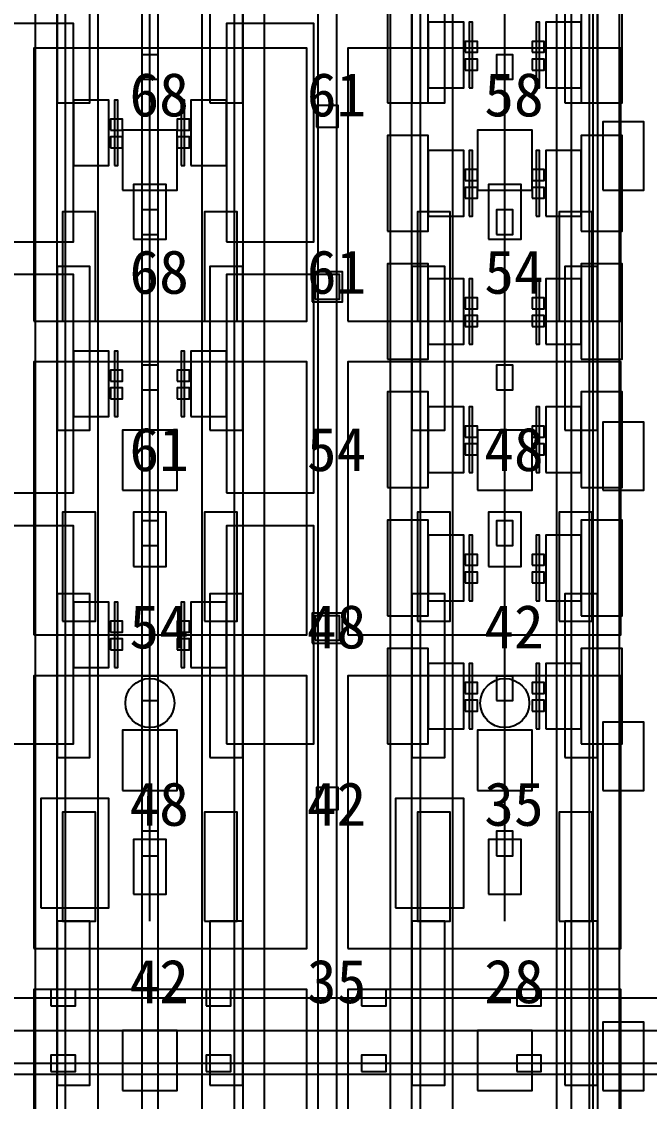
# Model space of a CAD drawing. Header units: metres. Extents: x -1640 to 1560, y -268 to 2338.
# Drawn here: x -48.95 to -25.95, y 1382.4 to 1421.97 of the extents above; entities that cross this region are included whole.
import ezdxf

# ---------------------------------------------------------------- set-up
doc = ezdxf.new("R2010")
doc.units = ezdxf.units.M
for name, color, linetype in [('1F_CHL', 4, 'Continuous'), ('1F_PUMP', 2, 'Continuous'), ('1F_SCR', 3, 'Continuous'), ('1F_STRUCT_COLUMN', 8, 'Continuous'), ('2F_CSF_LATERAL_RACK_CONCEPT', 9, 'Continuous'), ('2F_RFG', 5, 'Continuous'), ('2F_STRUCT_COLUMN', 8, 'Continuous'), ('2F_VMB', 6, 'Continuous'), ('3F_CLEANROOM_OVERHEAD_PIPE_DUCT_CONCEPT', 9, 'Continuous'), ('3F_EHS_EGRESS_DIST_M', 2, 'Continuous'), ('3F_EHS_GAS_DETECTOR', 6, 'Continuous'), ('3F_FOUP', 5, 'Continuous'), ('3F_IMP', 1, 'Continuous'), ('3F_METRO', 2, 'Continuous'), ('3F_OHT', 9, 'Continuous'), ('3F_OHTV', 1, 'Continuous'), ('3F_STK', 3, 'Continuous'), ('3F_STRUCT_COLUMN', 8, 'Continuous'), ('3F_TBAR', 6, 'Continuous'), ('4F_FFU', 1, 'Continuous'), ('4F_STRUCT_PLENUM_TRUSS_CONCEPT', 9, 'Continuous'), ('5F_CHL', 4, 'Continuous'), ('5F_PUMP', 2, 'Continuous'), ('5F_SCR', 3, 'Continuous'), ('5F_STRUCT_COLUMN', 8, 'Continuous'), ('6F_CSF_LATERAL_RACK_CONCEPT', 9, 'Continuous'), ('6F_RFG', 5, 'Continuous'), ('6F_STRUCT_COLUMN', 8, 'Continuous'), ('6F_VMB', 6, 'Continuous'), ('7F_CLEANROOM_OVERHEAD_PIPE_DUCT_CONCEPT', 9, 'Continuous'), ('7F_EHS_EGRESS_DIST_M', 2, 'Continuous'), ('7F_EHS_GAS_DETECTOR', 6, 'Continuous'), ('7F_FOUP', 5, 'Continuous'), ('7F_IMP', 1, 'Continuous'), ('7F_METRO', 2, 'Continuous'), ('7F_OHT', 9, 'Continuous'), ('7F_OHTV', 1, 'Continuous'), ('7F_STK', 3, 'Continuous'), ('7F_STRUCT_COLUMN', 8, 'Continuous'), ('7F_TBAR', 6, 'Continuous'), ('8F_FFU', 1, 'Continuous'), ('8F_STRUCT_PLENUM_TRUSS_CONCEPT', 9, 'Continuous'), ('EHS_TREATED_EXHAUST', 30, 'Continuous'), ('UTIL_GAS.BULK_CONCEPT', 2, 'Continuous'), ('UTIL_PCW.R_CONCEPT', 1, 'Continuous'), ('UTIL_PCW.S_CONCEPT', 6, 'Continuous')]:
    doc.layers.add(name, color=color, linetype=linetype)

msp = doc.modelspace()

# ---------------------------------------------------------------- linework, layer by layer
at = {"layer": '1F_CHL'}
for points in [[(-27.65, 1415.8), (-26.15, 1415.8), (-26.15, 1418.3), (-27.65, 1418.3)], [(-27.65, 1404.8), (-26.15, 1404.8), (-26.15, 1407.3), (-27.65, 1407.3)], [(-27.65, 1393.8), (-26.15, 1393.8), (-26.15, 1396.3), (-27.65, 1396.3)], [(-27.65, 1382.8), (-26.15, 1382.8), (-26.15, 1385.3), (-27.65, 1385.3)]]:
    msp.add_lwpolyline(points, close=True, dxfattribs=at)
at = {"layer": '1F_PUMP'}
for points in [[(-47.45, 1411), (-46.25, 1411), (-46.25, 1415), (-47.45, 1415)], [(-42.25, 1411), (-41.05, 1411), (-41.05, 1415), (-42.25, 1415)], [(-34.45, 1411), (-33.25, 1411), (-33.25, 1415), (-34.45, 1415)], [(-29.25, 1411), (-28.05, 1411), (-28.05, 1415), (-29.25, 1415)], [(-47.45, 1400), (-46.25, 1400), (-46.25, 1404), (-47.45, 1404)], [(-42.25, 1400), (-41.05, 1400), (-41.05, 1404), (-42.25, 1404)], [(-34.45, 1400), (-33.25, 1400), (-33.25, 1404), (-34.45, 1404)], [(-29.25, 1400), (-28.05, 1400), (-28.05, 1404), (-29.25, 1404)], [(-47.45, 1389), (-46.25, 1389), (-46.25, 1393), (-47.45, 1393)], [(-42.25, 1389), (-41.05, 1389), (-41.05, 1393), (-42.25, 1393)], [(-34.45, 1389), (-33.25, 1389), (-33.25, 1393), (-34.45, 1393)], [(-29.25, 1389), (-28.05, 1389), (-28.05, 1393), (-29.25, 1393)]]:
    msp.add_lwpolyline(points, close=True, dxfattribs=at)
at = {"layer": '1F_SCR'}
for points in [[(-45.25, 1415.8), (-43.25, 1415.8), (-43.25, 1418), (-45.25, 1418)], [(-32.25, 1415.8), (-30.25, 1415.8), (-30.25, 1418), (-32.25, 1418)], [(-45.25, 1404.8), (-43.25, 1404.8), (-43.25, 1407), (-45.25, 1407)], [(-32.25, 1404.8), (-30.25, 1404.8), (-30.25, 1407), (-32.25, 1407)], [(-45.25, 1393.8), (-43.25, 1393.8), (-43.25, 1396), (-45.25, 1396)], [(-32.25, 1393.8), (-30.25, 1393.8), (-30.25, 1396), (-32.25, 1396)], [(-45.25, 1382.8), (-43.25, 1382.8), (-43.25, 1385), (-45.25, 1385)], [(-32.25, 1382.8), (-30.25, 1382.8), (-30.25, 1385), (-32.25, 1385)]]:
    msp.add_lwpolyline(points, close=True, dxfattribs=at)
at = {"layer": '1F_STRUCT_COLUMN'}
for points in [[(-38.3, 1411.7), (-37.2, 1411.7), (-37.2, 1412.8), (-38.3, 1412.8)], [(-38.3, 1399.2), (-37.2, 1399.2), (-37.2, 1400.3), (-38.3, 1400.3)]]:
    msp.add_lwpolyline(points, close=True, dxfattribs=at)
at = {"layer": '2F_CSF_LATERAL_RACK_CONCEPT'}
for points in [[(-48.45, 1310), (-47.65, 1310), (-47.65, 1460), (-48.45, 1460)], [(-40.85, 1310), (-40.05, 1310), (-40.05, 1460), (-40.85, 1460)], [(-35.45, 1310), (-34.65, 1310), (-34.65, 1460), (-35.45, 1460)], [(-27.85, 1310), (-27.05, 1310), (-27.05, 1460), (-27.85, 1460)]]:
    msp.add_lwpolyline(points, close=True, dxfattribs=at)
at = {"layer": '2F_RFG'}
for points in [[(-47.65, 1419), (-46.45, 1419), (-46.45, 1425), (-47.65, 1425)], [(-42.05, 1419), (-40.85, 1419), (-40.85, 1425), (-42.05, 1425)], [(-34.65, 1419), (-33.45, 1419), (-33.45, 1425), (-34.65, 1425)], [(-29.05, 1419), (-27.85, 1419), (-27.85, 1425), (-29.05, 1425)], [(-47.65, 1407), (-46.45, 1407), (-46.45, 1413), (-47.65, 1413)], [(-42.05, 1407), (-40.85, 1407), (-40.85, 1413), (-42.05, 1413)], [(-34.65, 1407), (-33.45, 1407), (-33.45, 1413), (-34.65, 1413)], [(-29.05, 1407), (-27.85, 1407), (-27.85, 1413), (-29.05, 1413)], [(-47.65, 1395), (-46.45, 1395), (-46.45, 1401), (-47.65, 1401)], [(-42.05, 1395), (-40.85, 1395), (-40.85, 1401), (-42.05, 1401)], [(-34.65, 1395), (-33.45, 1395), (-33.45, 1401), (-34.65, 1401)], [(-29.05, 1395), (-27.85, 1395), (-27.85, 1401), (-29.05, 1401)], [(-47.65, 1383), (-46.45, 1383), (-46.45, 1389), (-47.65, 1389)], [(-42.05, 1383), (-40.85, 1383), (-40.85, 1389), (-42.05, 1389)], [(-34.65, 1383), (-33.45, 1383), (-33.45, 1389), (-34.65, 1389)], [(-29.05, 1383), (-27.85, 1383), (-27.85, 1389), (-29.05, 1389)]]:
    msp.add_lwpolyline(points, close=True, dxfattribs=at)
at = {"layer": '2F_STRUCT_COLUMN'}
for points in [[(-38.2, 1411.8), (-37.3, 1411.8), (-37.3, 1412.7), (-38.2, 1412.7)], [(-38.2, 1399.3), (-37.3, 1399.3), (-37.3, 1400.2), (-38.2, 1400.2)]]:
    msp.add_lwpolyline(points, close=True, dxfattribs=at)
at = {"layer": '2F_VMB'}
for points in [[(-44.85, 1414), (-43.65, 1414), (-43.65, 1416), (-44.85, 1416)], [(-31.85, 1414), (-30.65, 1414), (-30.65, 1416), (-31.85, 1416)], [(-44.85, 1402), (-43.65, 1402), (-43.65, 1404), (-44.85, 1404)], [(-31.85, 1402), (-30.65, 1402), (-30.65, 1404), (-31.85, 1404)], [(-44.85, 1390), (-43.65, 1390), (-43.65, 1392), (-44.85, 1392)], [(-31.85, 1390), (-30.65, 1390), (-30.65, 1392), (-31.85, 1392)]]:
    msp.add_lwpolyline(points, close=True, dxfattribs=at)
at = {"layer": '3F_CLEANROOM_OVERHEAD_PIPE_DUCT_CONCEPT'}
for points in [[(-47.35, 1309), (-46.15, 1309), (-46.15, 1461), (-47.35, 1461)], [(-42.35, 1309), (-41.15, 1309), (-41.15, 1461), (-42.35, 1461)], [(-34.35, 1309), (-33.15, 1309), (-33.15, 1461), (-34.35, 1461)], [(-29.35, 1309), (-28.15, 1309), (-28.15, 1461), (-29.35, 1461)]]:
    msp.add_lwpolyline(points, close=True, dxfattribs=at)
at = {"layer": '3F_EHS_GAS_DETECTOR'}
for centre in [(-44.25, 1397), (-31.25, 1397)]:
    msp.add_circle(centre, 0.9, dxfattribs=at)
at = {"layer": '3F_FOUP'}
for points in [[(-32.7, 1420.85), (-32.25, 1420.85), (-32.25, 1421.25), (-32.7, 1421.25)], [(-30.25, 1420.85), (-29.8, 1420.85), (-29.8, 1421.25), (-30.25, 1421.25)], [(-32.7, 1420.2), (-32.25, 1420.2), (-32.25, 1420.6), (-32.7, 1420.6)], [(-30.25, 1420.2), (-29.8, 1420.2), (-29.8, 1420.6), (-30.25, 1420.6)], [(-45.7, 1418), (-45.25, 1418), (-45.25, 1418.4), (-45.7, 1418.4)], [(-43.25, 1418), (-42.8, 1418), (-42.8, 1418.4), (-43.25, 1418.4)], [(-45.7, 1417.35), (-45.25, 1417.35), (-45.25, 1417.75), (-45.7, 1417.75)], [(-43.25, 1417.35), (-42.8, 1417.35), (-42.8, 1417.75), (-43.25, 1417.75)], [(-32.7, 1416.15), (-32.25, 1416.15), (-32.25, 1416.55), (-32.7, 1416.55)], [(-30.25, 1416.15), (-29.8, 1416.15), (-29.8, 1416.55), (-30.25, 1416.55)], [(-32.7, 1415.5), (-32.25, 1415.5), (-32.25, 1415.9), (-32.7, 1415.9)], [(-30.25, 1415.5), (-29.8, 1415.5), (-29.8, 1415.9), (-30.25, 1415.9)], [(-32.7, 1411.45), (-32.25, 1411.45), (-32.25, 1411.85), (-32.7, 1411.85)], [(-30.25, 1411.45), (-29.8, 1411.45), (-29.8, 1411.85), (-30.25, 1411.85)], [(-32.7, 1410.8), (-32.25, 1410.8), (-32.25, 1411.2), (-32.7, 1411.2)], [(-30.25, 1410.8), (-29.8, 1410.8), (-29.8, 1411.2), (-30.25, 1411.2)], [(-45.7, 1408.8), (-45.25, 1408.8), (-45.25, 1409.2), (-45.7, 1409.2)], [(-43.25, 1408.8), (-42.8, 1408.8), (-42.8, 1409.2), (-43.25, 1409.2)], [(-45.7, 1408.15), (-45.25, 1408.15), (-45.25, 1408.55), (-45.7, 1408.55)], [(-43.25, 1408.15), (-42.8, 1408.15), (-42.8, 1408.55), (-43.25, 1408.55)], [(-32.7, 1406.75), (-32.25, 1406.75), (-32.25, 1407.15), (-32.7, 1407.15)], [(-30.25, 1406.75), (-29.8, 1406.75), (-29.8, 1407.15), (-30.25, 1407.15)], [(-32.7, 1406.1), (-32.25, 1406.1), (-32.25, 1406.5), (-32.7, 1406.5)], [(-30.25, 1406.1), (-29.8, 1406.1), (-29.8, 1406.5), (-30.25, 1406.5)], [(-32.7, 1402.05), (-32.25, 1402.05), (-32.25, 1402.45), (-32.7, 1402.45)], [(-30.25, 1402.05), (-29.8, 1402.05), (-29.8, 1402.45), (-30.25, 1402.45)], [(-32.7, 1401.4), (-32.25, 1401.4), (-32.25, 1401.8), (-32.7, 1401.8)], [(-30.25, 1401.4), (-29.8, 1401.4), (-29.8, 1401.8), (-30.25, 1401.8)], [(-45.7, 1399.6), (-45.25, 1399.6), (-45.25, 1400), (-45.7, 1400)], [(-43.25, 1399.6), (-42.8, 1399.6), (-42.8, 1400), (-43.25, 1400)], [(-45.7, 1398.95), (-45.25, 1398.95), (-45.25, 1399.35), (-45.7, 1399.35)], [(-43.25, 1398.95), (-42.8, 1398.95), (-42.8, 1399.35), (-43.25, 1399.35)], [(-32.7, 1397.35), (-32.25, 1397.35), (-32.25, 1397.75), (-32.7, 1397.75)], [(-30.25, 1397.35), (-29.8, 1397.35), (-29.8, 1397.75), (-30.25, 1397.75)], [(-32.7, 1396.7), (-32.25, 1396.7), (-32.25, 1397.1), (-32.7, 1397.1)], [(-30.25, 1396.7), (-29.8, 1396.7), (-29.8, 1397.1), (-30.25, 1397.1)]]:
    msp.add_lwpolyline(points, close=True, dxfattribs=at)
at = {"layer": '3F_IMP'}
for points in [[(-50.25, 1413.9), (-47.05, 1413.9), (-47.05, 1421.9), (-50.25, 1421.9)], [(-41.45, 1413.9), (-38.25, 1413.9), (-38.25, 1421.9), (-41.45, 1421.9)], [(-47.05, 1416.7), (-45.75, 1416.7), (-45.75, 1419.1), (-47.05, 1419.1)], [(-42.75, 1416.7), (-41.45, 1416.7), (-41.45, 1419.1), (-42.75, 1419.1)], [(-50.25, 1404.7), (-47.05, 1404.7), (-47.05, 1412.7), (-50.25, 1412.7)], [(-41.45, 1404.7), (-38.25, 1404.7), (-38.25, 1412.7), (-41.45, 1412.7)], [(-47.05, 1407.5), (-45.75, 1407.5), (-45.75, 1409.9), (-47.05, 1409.9)], [(-42.75, 1407.5), (-41.45, 1407.5), (-41.45, 1409.9), (-42.75, 1409.9)], [(-50.25, 1395.5), (-47.05, 1395.5), (-47.05, 1403.5), (-50.25, 1403.5)], [(-41.45, 1395.5), (-38.25, 1395.5), (-38.25, 1403.5), (-41.45, 1403.5)], [(-47.05, 1398.3), (-45.75, 1398.3), (-45.75, 1400.7), (-47.05, 1400.7)], [(-42.75, 1398.3), (-41.45, 1398.3), (-41.45, 1400.7), (-42.75, 1400.7)]]:
    msp.add_lwpolyline(points, close=True, dxfattribs=at)
at = {"layer": '3F_METRO'}
for points in [[(-35.55, 1419), (-34.05, 1419), (-34.05, 1422.5), (-35.55, 1422.5)], [(-28.45, 1419), (-26.95, 1419), (-26.95, 1422.5), (-28.45, 1422.5)], [(-34.05, 1419.55), (-32.75, 1419.55), (-32.75, 1421.95), (-34.05, 1421.95)], [(-29.75, 1419.55), (-28.45, 1419.55), (-28.45, 1421.95), (-29.75, 1421.95)], [(-35.55, 1414.3), (-34.05, 1414.3), (-34.05, 1417.8), (-35.55, 1417.8)], [(-28.45, 1414.3), (-26.95, 1414.3), (-26.95, 1417.8), (-28.45, 1417.8)], [(-34.05, 1414.85), (-32.75, 1414.85), (-32.75, 1417.25), (-34.05, 1417.25)], [(-29.75, 1414.85), (-28.45, 1414.85), (-28.45, 1417.25), (-29.75, 1417.25)], [(-35.55, 1409.6), (-34.05, 1409.6), (-34.05, 1413.1), (-35.55, 1413.1)], [(-28.45, 1409.6), (-26.95, 1409.6), (-26.95, 1413.1), (-28.45, 1413.1)], [(-34.05, 1410.15), (-32.75, 1410.15), (-32.75, 1412.55), (-34.05, 1412.55)], [(-29.75, 1410.15), (-28.45, 1410.15), (-28.45, 1412.55), (-29.75, 1412.55)], [(-35.55, 1404.9), (-34.05, 1404.9), (-34.05, 1408.4), (-35.55, 1408.4)], [(-28.45, 1404.9), (-26.95, 1404.9), (-26.95, 1408.4), (-28.45, 1408.4)], [(-34.05, 1405.45), (-32.75, 1405.45), (-32.75, 1407.85), (-34.05, 1407.85)], [(-29.75, 1405.45), (-28.45, 1405.45), (-28.45, 1407.85), (-29.75, 1407.85)], [(-35.55, 1400.2), (-34.05, 1400.2), (-34.05, 1403.7), (-35.55, 1403.7)], [(-28.45, 1400.2), (-26.95, 1400.2), (-26.95, 1403.7), (-28.45, 1403.7)], [(-34.05, 1400.75), (-32.75, 1400.75), (-32.75, 1403.15), (-34.05, 1403.15)], [(-29.75, 1400.75), (-28.45, 1400.75), (-28.45, 1403.15), (-29.75, 1403.15)], [(-35.55, 1395.5), (-34.05, 1395.5), (-34.05, 1399), (-35.55, 1399)], [(-28.45, 1395.5), (-26.95, 1395.5), (-26.95, 1399), (-28.45, 1399)], [(-34.05, 1396.05), (-32.75, 1396.05), (-32.75, 1398.45), (-34.05, 1398.45)], [(-29.75, 1396.05), (-28.45, 1396.05), (-28.45, 1398.45), (-29.75, 1398.45)]]:
    msp.add_lwpolyline(points, close=True, dxfattribs=at)
at = {"layer": '3F_OHT'}
for p, q in [((-44.25, 1389), (-44.25, 1461)), ((-31.25, 1389), (-31.25, 1461)), ((-278, 1386.2), (-5.5, 1386.2)), ((-278, 1383.8), (-5.5, 1383.8))]:
    msp.add_line(p, q, dxfattribs=at)
at = {"layer": '3F_OHTV'}
for points in [[(-44.55, 1419.86), (-43.95, 1419.86), (-43.95, 1420.76), (-44.55, 1420.76)], [(-31.55, 1419.86), (-30.95, 1419.86), (-30.95, 1420.76), (-31.55, 1420.76)], [(-44.55, 1414.17), (-43.95, 1414.17), (-43.95, 1415.07), (-44.55, 1415.07)], [(-31.55, 1414.17), (-30.95, 1414.17), (-30.95, 1415.07), (-31.55, 1415.07)], [(-44.55, 1408.48), (-43.95, 1408.48), (-43.95, 1409.38), (-44.55, 1409.38)], [(-31.55, 1408.48), (-30.95, 1408.48), (-30.95, 1409.38), (-31.55, 1409.38)], [(-44.55, 1402.78), (-43.95, 1402.78), (-43.95, 1403.68), (-44.55, 1403.68)], [(-31.55, 1402.78), (-30.95, 1402.78), (-30.95, 1403.68), (-31.55, 1403.68)], [(-44.55, 1397.09), (-43.95, 1397.09), (-43.95, 1397.99), (-44.55, 1397.99)], [(-31.55, 1397.09), (-30.95, 1397.09), (-30.95, 1397.99), (-31.55, 1397.99)], [(-44.55, 1391.4), (-43.95, 1391.4), (-43.95, 1392.3), (-44.55, 1392.3)], [(-31.55, 1391.4), (-30.95, 1391.4), (-30.95, 1392.3), (-31.55, 1392.3)], [(-47.88, 1385.9), (-46.98, 1385.9), (-46.98, 1386.5), (-47.88, 1386.5)], [(-42.19, 1385.9), (-41.29, 1385.9), (-41.29, 1386.5), (-42.19, 1386.5)], [(-36.5, 1385.9), (-35.6, 1385.9), (-35.6, 1386.5), (-36.5, 1386.5)], [(-30.81, 1385.9), (-29.91, 1385.9), (-29.91, 1386.5), (-30.81, 1386.5)], [(-47.88, 1383.5), (-46.98, 1383.5), (-46.98, 1384.1), (-47.88, 1384.1)], [(-42.19, 1383.5), (-41.29, 1383.5), (-41.29, 1384.1), (-42.19, 1384.1)], [(-36.5, 1383.5), (-35.6, 1383.5), (-35.6, 1384.1), (-36.5, 1384.1)], [(-30.81, 1383.5), (-29.91, 1383.5), (-29.91, 1384.1), (-30.81, 1384.1)]]:
    msp.add_lwpolyline(points, close=True, dxfattribs=at)
at = {"layer": '3F_STK'}
for points in [[(-48.25, 1389.5), (-45.75, 1389.5), (-45.75, 1393.5), (-48.25, 1393.5)], [(-35.25, 1389.5), (-32.75, 1389.5), (-32.75, 1393.5), (-35.25, 1393.5)]]:
    msp.add_lwpolyline(points, close=True, dxfattribs=at)
at = {"layer": '3F_STRUCT_COLUMN'}
for points in [[(-38.15, 1418.1), (-37.35, 1418.1), (-37.35, 1418.9), (-38.15, 1418.9)], [(-38.15, 1393.1), (-37.35, 1393.1), (-37.35, 1393.9), (-38.15, 1393.9)]]:
    msp.add_lwpolyline(points, close=True, dxfattribs=at)
at = {"layer": '3F_TBAR'}
for points in [[(-32.55, 1419.55), (-32.43, 1419.55), (-32.43, 1421.95), (-32.55, 1421.95)], [(-30.1, 1419.55), (-29.98, 1419.55), (-29.98, 1421.95), (-30.1, 1421.95)], [(-45.55, 1416.7), (-45.43, 1416.7), (-45.43, 1419.1), (-45.55, 1419.1)], [(-43.1, 1416.7), (-42.98, 1416.7), (-42.98, 1419.1), (-43.1, 1419.1)], [(-32.55, 1414.85), (-32.43, 1414.85), (-32.43, 1417.25), (-32.55, 1417.25)], [(-30.1, 1414.85), (-29.98, 1414.85), (-29.98, 1417.25), (-30.1, 1417.25)], [(-32.55, 1410.15), (-32.43, 1410.15), (-32.43, 1412.55), (-32.55, 1412.55)], [(-30.1, 1410.15), (-29.98, 1410.15), (-29.98, 1412.55), (-30.1, 1412.55)], [(-45.55, 1407.5), (-45.43, 1407.5), (-45.43, 1409.9), (-45.55, 1409.9)], [(-43.1, 1407.5), (-42.98, 1407.5), (-42.98, 1409.9), (-43.1, 1409.9)], [(-32.55, 1405.45), (-32.43, 1405.45), (-32.43, 1407.85), (-32.55, 1407.85)], [(-30.1, 1405.45), (-29.98, 1405.45), (-29.98, 1407.85), (-30.1, 1407.85)], [(-32.55, 1400.75), (-32.43, 1400.75), (-32.43, 1403.15), (-32.55, 1403.15)], [(-30.1, 1400.75), (-29.98, 1400.75), (-29.98, 1403.15), (-30.1, 1403.15)], [(-45.55, 1398.3), (-45.43, 1398.3), (-45.43, 1400.7), (-45.55, 1400.7)], [(-43.1, 1398.3), (-42.98, 1398.3), (-42.98, 1400.7), (-43.1, 1400.7)], [(-32.55, 1396.05), (-32.43, 1396.05), (-32.43, 1398.45), (-32.55, 1398.45)], [(-30.1, 1396.05), (-29.98, 1396.05), (-29.98, 1398.45), (-30.1, 1398.45)]]:
    msp.add_lwpolyline(points, close=True, dxfattribs=at)
at = {"layer": '4F_FFU'}
for points in [[(-48.5, 1411), (-38.5, 1411), (-38.5, 1421), (-48.5, 1421)], [(-37, 1411), (-27, 1411), (-27, 1421), (-37, 1421)], [(-48.5, 1399.5), (-38.5, 1399.5), (-38.5, 1409.5), (-48.5, 1409.5)], [(-37, 1399.5), (-27, 1399.5), (-27, 1409.5), (-37, 1409.5)], [(-48.5, 1388), (-38.5, 1388), (-38.5, 1398), (-48.5, 1398)], [(-37, 1388), (-27, 1388), (-27, 1398), (-37, 1398)], [(-48.5, 1376.5), (-38.5, 1376.5), (-38.5, 1386.5), (-48.5, 1386.5)], [(-37, 1376.5), (-27, 1376.5), (-27, 1386.5), (-37, 1386.5)]]:
    msp.add_lwpolyline(points, close=True, dxfattribs=at)
at = {"layer": '4F_STRUCT_PLENUM_TRUSS_CONCEPT'}
msp.add_lwpolyline([(-38.1, 1306), (-37.4, 1306), (-37.4, 1464), (-38.1, 1464)], close=True, dxfattribs=at)
at = {"layer": '5F_CHL'}
for points in [[(-27.65, 1415.8), (-26.15, 1415.8), (-26.15, 1418.3), (-27.65, 1418.3)], [(-27.65, 1404.8), (-26.15, 1404.8), (-26.15, 1407.3), (-27.65, 1407.3)], [(-27.65, 1393.8), (-26.15, 1393.8), (-26.15, 1396.3), (-27.65, 1396.3)], [(-27.65, 1382.8), (-26.15, 1382.8), (-26.15, 1385.3), (-27.65, 1385.3)]]:
    msp.add_lwpolyline(points, close=True, dxfattribs=at)
at = {"layer": '5F_PUMP'}
for points in [[(-47.45, 1411), (-46.25, 1411), (-46.25, 1415), (-47.45, 1415)], [(-42.25, 1411), (-41.05, 1411), (-41.05, 1415), (-42.25, 1415)], [(-34.45, 1411), (-33.25, 1411), (-33.25, 1415), (-34.45, 1415)], [(-29.25, 1411), (-28.05, 1411), (-28.05, 1415), (-29.25, 1415)], [(-47.45, 1400), (-46.25, 1400), (-46.25, 1404), (-47.45, 1404)], [(-42.25, 1400), (-41.05, 1400), (-41.05, 1404), (-42.25, 1404)], [(-34.45, 1400), (-33.25, 1400), (-33.25, 1404), (-34.45, 1404)], [(-29.25, 1400), (-28.05, 1400), (-28.05, 1404), (-29.25, 1404)], [(-47.45, 1389), (-46.25, 1389), (-46.25, 1393), (-47.45, 1393)], [(-42.25, 1389), (-41.05, 1389), (-41.05, 1393), (-42.25, 1393)], [(-34.45, 1389), (-33.25, 1389), (-33.25, 1393), (-34.45, 1393)], [(-29.25, 1389), (-28.05, 1389), (-28.05, 1393), (-29.25, 1393)]]:
    msp.add_lwpolyline(points, close=True, dxfattribs=at)
at = {"layer": '5F_SCR'}
for points in [[(-45.25, 1415.8), (-43.25, 1415.8), (-43.25, 1418), (-45.25, 1418)], [(-32.25, 1415.8), (-30.25, 1415.8), (-30.25, 1418), (-32.25, 1418)], [(-45.25, 1404.8), (-43.25, 1404.8), (-43.25, 1407), (-45.25, 1407)], [(-32.25, 1404.8), (-30.25, 1404.8), (-30.25, 1407), (-32.25, 1407)], [(-45.25, 1393.8), (-43.25, 1393.8), (-43.25, 1396), (-45.25, 1396)], [(-32.25, 1393.8), (-30.25, 1393.8), (-30.25, 1396), (-32.25, 1396)], [(-45.25, 1382.8), (-43.25, 1382.8), (-43.25, 1385), (-45.25, 1385)], [(-32.25, 1382.8), (-30.25, 1382.8), (-30.25, 1385), (-32.25, 1385)]]:
    msp.add_lwpolyline(points, close=True, dxfattribs=at)
at = {"layer": '5F_STRUCT_COLUMN'}
for points in [[(-38.3, 1411.7), (-37.2, 1411.7), (-37.2, 1412.8), (-38.3, 1412.8)], [(-38.3, 1399.2), (-37.2, 1399.2), (-37.2, 1400.3), (-38.3, 1400.3)]]:
    msp.add_lwpolyline(points, close=True, dxfattribs=at)
at = {"layer": '6F_CSF_LATERAL_RACK_CONCEPT'}
for points in [[(-48.45, 1310), (-47.65, 1310), (-47.65, 1460), (-48.45, 1460)], [(-40.85, 1310), (-40.05, 1310), (-40.05, 1460), (-40.85, 1460)], [(-35.45, 1310), (-34.65, 1310), (-34.65, 1460), (-35.45, 1460)], [(-27.85, 1310), (-27.05, 1310), (-27.05, 1460), (-27.85, 1460)]]:
    msp.add_lwpolyline(points, close=True, dxfattribs=at)
at = {"layer": '6F_RFG'}
for points in [[(-47.65, 1419), (-46.45, 1419), (-46.45, 1425), (-47.65, 1425)], [(-42.05, 1419), (-40.85, 1419), (-40.85, 1425), (-42.05, 1425)], [(-34.65, 1419), (-33.45, 1419), (-33.45, 1425), (-34.65, 1425)], [(-29.05, 1419), (-27.85, 1419), (-27.85, 1425), (-29.05, 1425)], [(-47.65, 1407), (-46.45, 1407), (-46.45, 1413), (-47.65, 1413)], [(-42.05, 1407), (-40.85, 1407), (-40.85, 1413), (-42.05, 1413)], [(-34.65, 1407), (-33.45, 1407), (-33.45, 1413), (-34.65, 1413)], [(-29.05, 1407), (-27.85, 1407), (-27.85, 1413), (-29.05, 1413)], [(-47.65, 1395), (-46.45, 1395), (-46.45, 1401), (-47.65, 1401)], [(-42.05, 1395), (-40.85, 1395), (-40.85, 1401), (-42.05, 1401)], [(-34.65, 1395), (-33.45, 1395), (-33.45, 1401), (-34.65, 1401)], [(-29.05, 1395), (-27.85, 1395), (-27.85, 1401), (-29.05, 1401)], [(-47.65, 1383), (-46.45, 1383), (-46.45, 1389), (-47.65, 1389)], [(-42.05, 1383), (-40.85, 1383), (-40.85, 1389), (-42.05, 1389)], [(-34.65, 1383), (-33.45, 1383), (-33.45, 1389), (-34.65, 1389)], [(-29.05, 1383), (-27.85, 1383), (-27.85, 1389), (-29.05, 1389)]]:
    msp.add_lwpolyline(points, close=True, dxfattribs=at)
at = {"layer": '6F_STRUCT_COLUMN'}
for points in [[(-38.2, 1411.8), (-37.3, 1411.8), (-37.3, 1412.7), (-38.2, 1412.7)], [(-38.2, 1399.3), (-37.3, 1399.3), (-37.3, 1400.2), (-38.2, 1400.2)]]:
    msp.add_lwpolyline(points, close=True, dxfattribs=at)
at = {"layer": '6F_VMB'}
for points in [[(-44.85, 1414), (-43.65, 1414), (-43.65, 1416), (-44.85, 1416)], [(-31.85, 1414), (-30.65, 1414), (-30.65, 1416), (-31.85, 1416)], [(-44.85, 1402), (-43.65, 1402), (-43.65, 1404), (-44.85, 1404)], [(-31.85, 1402), (-30.65, 1402), (-30.65, 1404), (-31.85, 1404)], [(-44.85, 1390), (-43.65, 1390), (-43.65, 1392), (-44.85, 1392)], [(-31.85, 1390), (-30.65, 1390), (-30.65, 1392), (-31.85, 1392)]]:
    msp.add_lwpolyline(points, close=True, dxfattribs=at)
at = {"layer": '7F_CLEANROOM_OVERHEAD_PIPE_DUCT_CONCEPT'}
for points in [[(-47.35, 1309), (-46.15, 1309), (-46.15, 1461), (-47.35, 1461)], [(-42.35, 1309), (-41.15, 1309), (-41.15, 1461), (-42.35, 1461)], [(-34.35, 1309), (-33.15, 1309), (-33.15, 1461), (-34.35, 1461)], [(-29.35, 1309), (-28.15, 1309), (-28.15, 1461), (-29.35, 1461)]]:
    msp.add_lwpolyline(points, close=True, dxfattribs=at)
at = {"layer": '7F_EHS_GAS_DETECTOR'}
for centre in [(-44.25, 1397), (-31.25, 1397)]:
    msp.add_circle(centre, 0.9, dxfattribs=at)
at = {"layer": '7F_FOUP'}
for points in [[(-32.7, 1420.85), (-32.25, 1420.85), (-32.25, 1421.25), (-32.7, 1421.25)], [(-30.25, 1420.85), (-29.8, 1420.85), (-29.8, 1421.25), (-30.25, 1421.25)], [(-32.7, 1420.2), (-32.25, 1420.2), (-32.25, 1420.6), (-32.7, 1420.6)], [(-30.25, 1420.2), (-29.8, 1420.2), (-29.8, 1420.6), (-30.25, 1420.6)], [(-45.7, 1418), (-45.25, 1418), (-45.25, 1418.4), (-45.7, 1418.4)], [(-43.25, 1418), (-42.8, 1418), (-42.8, 1418.4), (-43.25, 1418.4)], [(-45.7, 1417.35), (-45.25, 1417.35), (-45.25, 1417.75), (-45.7, 1417.75)], [(-43.25, 1417.35), (-42.8, 1417.35), (-42.8, 1417.75), (-43.25, 1417.75)], [(-32.7, 1416.15), (-32.25, 1416.15), (-32.25, 1416.55), (-32.7, 1416.55)], [(-30.25, 1416.15), (-29.8, 1416.15), (-29.8, 1416.55), (-30.25, 1416.55)], [(-32.7, 1415.5), (-32.25, 1415.5), (-32.25, 1415.9), (-32.7, 1415.9)], [(-30.25, 1415.5), (-29.8, 1415.5), (-29.8, 1415.9), (-30.25, 1415.9)], [(-32.7, 1411.45), (-32.25, 1411.45), (-32.25, 1411.85), (-32.7, 1411.85)], [(-30.25, 1411.45), (-29.8, 1411.45), (-29.8, 1411.85), (-30.25, 1411.85)], [(-32.7, 1410.8), (-32.25, 1410.8), (-32.25, 1411.2), (-32.7, 1411.2)], [(-30.25, 1410.8), (-29.8, 1410.8), (-29.8, 1411.2), (-30.25, 1411.2)], [(-45.7, 1408.8), (-45.25, 1408.8), (-45.25, 1409.2), (-45.7, 1409.2)], [(-43.25, 1408.8), (-42.8, 1408.8), (-42.8, 1409.2), (-43.25, 1409.2)], [(-45.7, 1408.15), (-45.25, 1408.15), (-45.25, 1408.55), (-45.7, 1408.55)], [(-43.25, 1408.15), (-42.8, 1408.15), (-42.8, 1408.55), (-43.25, 1408.55)], [(-32.7, 1406.75), (-32.25, 1406.75), (-32.25, 1407.15), (-32.7, 1407.15)], [(-30.25, 1406.75), (-29.8, 1406.75), (-29.8, 1407.15), (-30.25, 1407.15)], [(-32.7, 1406.1), (-32.25, 1406.1), (-32.25, 1406.5), (-32.7, 1406.5)], [(-30.25, 1406.1), (-29.8, 1406.1), (-29.8, 1406.5), (-30.25, 1406.5)], [(-32.7, 1402.05), (-32.25, 1402.05), (-32.25, 1402.45), (-32.7, 1402.45)], [(-30.25, 1402.05), (-29.8, 1402.05), (-29.8, 1402.45), (-30.25, 1402.45)], [(-32.7, 1401.4), (-32.25, 1401.4), (-32.25, 1401.8), (-32.7, 1401.8)], [(-30.25, 1401.4), (-29.8, 1401.4), (-29.8, 1401.8), (-30.25, 1401.8)], [(-45.7, 1399.6), (-45.25, 1399.6), (-45.25, 1400), (-45.7, 1400)], [(-43.25, 1399.6), (-42.8, 1399.6), (-42.8, 1400), (-43.25, 1400)], [(-45.7, 1398.95), (-45.25, 1398.95), (-45.25, 1399.35), (-45.7, 1399.35)], [(-43.25, 1398.95), (-42.8, 1398.95), (-42.8, 1399.35), (-43.25, 1399.35)], [(-32.7, 1397.35), (-32.25, 1397.35), (-32.25, 1397.75), (-32.7, 1397.75)], [(-30.25, 1397.35), (-29.8, 1397.35), (-29.8, 1397.75), (-30.25, 1397.75)], [(-32.7, 1396.7), (-32.25, 1396.7), (-32.25, 1397.1), (-32.7, 1397.1)], [(-30.25, 1396.7), (-29.8, 1396.7), (-29.8, 1397.1), (-30.25, 1397.1)]]:
    msp.add_lwpolyline(points, close=True, dxfattribs=at)
at = {"layer": '7F_IMP'}
for points in [[(-50.25, 1413.9), (-47.05, 1413.9), (-47.05, 1421.9), (-50.25, 1421.9)], [(-41.45, 1413.9), (-38.25, 1413.9), (-38.25, 1421.9), (-41.45, 1421.9)], [(-47.05, 1416.7), (-45.75, 1416.7), (-45.75, 1419.1), (-47.05, 1419.1)], [(-42.75, 1416.7), (-41.45, 1416.7), (-41.45, 1419.1), (-42.75, 1419.1)], [(-50.25, 1404.7), (-47.05, 1404.7), (-47.05, 1412.7), (-50.25, 1412.7)], [(-41.45, 1404.7), (-38.25, 1404.7), (-38.25, 1412.7), (-41.45, 1412.7)], [(-47.05, 1407.5), (-45.75, 1407.5), (-45.75, 1409.9), (-47.05, 1409.9)], [(-42.75, 1407.5), (-41.45, 1407.5), (-41.45, 1409.9), (-42.75, 1409.9)], [(-50.25, 1395.5), (-47.05, 1395.5), (-47.05, 1403.5), (-50.25, 1403.5)], [(-41.45, 1395.5), (-38.25, 1395.5), (-38.25, 1403.5), (-41.45, 1403.5)], [(-47.05, 1398.3), (-45.75, 1398.3), (-45.75, 1400.7), (-47.05, 1400.7)], [(-42.75, 1398.3), (-41.45, 1398.3), (-41.45, 1400.7), (-42.75, 1400.7)]]:
    msp.add_lwpolyline(points, close=True, dxfattribs=at)
at = {"layer": '7F_METRO'}
for points in [[(-35.55, 1419), (-34.05, 1419), (-34.05, 1422.5), (-35.55, 1422.5)], [(-28.45, 1419), (-26.95, 1419), (-26.95, 1422.5), (-28.45, 1422.5)], [(-34.05, 1419.55), (-32.75, 1419.55), (-32.75, 1421.95), (-34.05, 1421.95)], [(-29.75, 1419.55), (-28.45, 1419.55), (-28.45, 1421.95), (-29.75, 1421.95)], [(-35.55, 1414.3), (-34.05, 1414.3), (-34.05, 1417.8), (-35.55, 1417.8)], [(-28.45, 1414.3), (-26.95, 1414.3), (-26.95, 1417.8), (-28.45, 1417.8)], [(-34.05, 1414.85), (-32.75, 1414.85), (-32.75, 1417.25), (-34.05, 1417.25)], [(-29.75, 1414.85), (-28.45, 1414.85), (-28.45, 1417.25), (-29.75, 1417.25)], [(-35.55, 1409.6), (-34.05, 1409.6), (-34.05, 1413.1), (-35.55, 1413.1)], [(-28.45, 1409.6), (-26.95, 1409.6), (-26.95, 1413.1), (-28.45, 1413.1)], [(-34.05, 1410.15), (-32.75, 1410.15), (-32.75, 1412.55), (-34.05, 1412.55)], [(-29.75, 1410.15), (-28.45, 1410.15), (-28.45, 1412.55), (-29.75, 1412.55)], [(-35.55, 1404.9), (-34.05, 1404.9), (-34.05, 1408.4), (-35.55, 1408.4)], [(-28.45, 1404.9), (-26.95, 1404.9), (-26.95, 1408.4), (-28.45, 1408.4)], [(-34.05, 1405.45), (-32.75, 1405.45), (-32.75, 1407.85), (-34.05, 1407.85)], [(-29.75, 1405.45), (-28.45, 1405.45), (-28.45, 1407.85), (-29.75, 1407.85)], [(-35.55, 1400.2), (-34.05, 1400.2), (-34.05, 1403.7), (-35.55, 1403.7)], [(-28.45, 1400.2), (-26.95, 1400.2), (-26.95, 1403.7), (-28.45, 1403.7)], [(-34.05, 1400.75), (-32.75, 1400.75), (-32.75, 1403.15), (-34.05, 1403.15)], [(-29.75, 1400.75), (-28.45, 1400.75), (-28.45, 1403.15), (-29.75, 1403.15)], [(-35.55, 1395.5), (-34.05, 1395.5), (-34.05, 1399), (-35.55, 1399)], [(-28.45, 1395.5), (-26.95, 1395.5), (-26.95, 1399), (-28.45, 1399)], [(-34.05, 1396.05), (-32.75, 1396.05), (-32.75, 1398.45), (-34.05, 1398.45)], [(-29.75, 1396.05), (-28.45, 1396.05), (-28.45, 1398.45), (-29.75, 1398.45)]]:
    msp.add_lwpolyline(points, close=True, dxfattribs=at)
at = {"layer": '7F_OHT'}
for p, q in [((-44.25, 1389), (-44.25, 1461)), ((-31.25, 1389), (-31.25, 1461)), ((-278, 1386.2), (-5.5, 1386.2)), ((-278, 1383.8), (-5.5, 1383.8))]:
    msp.add_line(p, q, dxfattribs=at)
at = {"layer": '7F_OHTV'}
for points in [[(-44.55, 1419.86), (-43.95, 1419.86), (-43.95, 1420.76), (-44.55, 1420.76)], [(-31.55, 1419.86), (-30.95, 1419.86), (-30.95, 1420.76), (-31.55, 1420.76)], [(-44.55, 1414.17), (-43.95, 1414.17), (-43.95, 1415.07), (-44.55, 1415.07)], [(-31.55, 1414.17), (-30.95, 1414.17), (-30.95, 1415.07), (-31.55, 1415.07)], [(-44.55, 1408.48), (-43.95, 1408.48), (-43.95, 1409.38), (-44.55, 1409.38)], [(-31.55, 1408.48), (-30.95, 1408.48), (-30.95, 1409.38), (-31.55, 1409.38)], [(-44.55, 1402.78), (-43.95, 1402.78), (-43.95, 1403.68), (-44.55, 1403.68)], [(-31.55, 1402.78), (-30.95, 1402.78), (-30.95, 1403.68), (-31.55, 1403.68)], [(-44.55, 1397.09), (-43.95, 1397.09), (-43.95, 1397.99), (-44.55, 1397.99)], [(-31.55, 1397.09), (-30.95, 1397.09), (-30.95, 1397.99), (-31.55, 1397.99)], [(-44.55, 1391.4), (-43.95, 1391.4), (-43.95, 1392.3), (-44.55, 1392.3)], [(-31.55, 1391.4), (-30.95, 1391.4), (-30.95, 1392.3), (-31.55, 1392.3)], [(-47.88, 1385.9), (-46.98, 1385.9), (-46.98, 1386.5), (-47.88, 1386.5)], [(-42.19, 1385.9), (-41.29, 1385.9), (-41.29, 1386.5), (-42.19, 1386.5)], [(-36.5, 1385.9), (-35.6, 1385.9), (-35.6, 1386.5), (-36.5, 1386.5)], [(-30.81, 1385.9), (-29.91, 1385.9), (-29.91, 1386.5), (-30.81, 1386.5)], [(-47.88, 1383.5), (-46.98, 1383.5), (-46.98, 1384.1), (-47.88, 1384.1)], [(-42.19, 1383.5), (-41.29, 1383.5), (-41.29, 1384.1), (-42.19, 1384.1)], [(-36.5, 1383.5), (-35.6, 1383.5), (-35.6, 1384.1), (-36.5, 1384.1)], [(-30.81, 1383.5), (-29.91, 1383.5), (-29.91, 1384.1), (-30.81, 1384.1)]]:
    msp.add_lwpolyline(points, close=True, dxfattribs=at)
at = {"layer": '7F_STK'}
for points in [[(-48.25, 1389.5), (-45.75, 1389.5), (-45.75, 1393.5), (-48.25, 1393.5)], [(-35.25, 1389.5), (-32.75, 1389.5), (-32.75, 1393.5), (-35.25, 1393.5)]]:
    msp.add_lwpolyline(points, close=True, dxfattribs=at)
at = {"layer": '7F_STRUCT_COLUMN'}
for points in [[(-38.15, 1418.1), (-37.35, 1418.1), (-37.35, 1418.9), (-38.15, 1418.9)], [(-38.15, 1393.1), (-37.35, 1393.1), (-37.35, 1393.9), (-38.15, 1393.9)]]:
    msp.add_lwpolyline(points, close=True, dxfattribs=at)
at = {"layer": '7F_TBAR'}
for points in [[(-32.55, 1419.55), (-32.43, 1419.55), (-32.43, 1421.95), (-32.55, 1421.95)], [(-30.1, 1419.55), (-29.98, 1419.55), (-29.98, 1421.95), (-30.1, 1421.95)], [(-45.55, 1416.7), (-45.43, 1416.7), (-45.43, 1419.1), (-45.55, 1419.1)], [(-43.1, 1416.7), (-42.98, 1416.7), (-42.98, 1419.1), (-43.1, 1419.1)], [(-32.55, 1414.85), (-32.43, 1414.85), (-32.43, 1417.25), (-32.55, 1417.25)], [(-30.1, 1414.85), (-29.98, 1414.85), (-29.98, 1417.25), (-30.1, 1417.25)], [(-32.55, 1410.15), (-32.43, 1410.15), (-32.43, 1412.55), (-32.55, 1412.55)], [(-30.1, 1410.15), (-29.98, 1410.15), (-29.98, 1412.55), (-30.1, 1412.55)], [(-45.55, 1407.5), (-45.43, 1407.5), (-45.43, 1409.9), (-45.55, 1409.9)], [(-43.1, 1407.5), (-42.98, 1407.5), (-42.98, 1409.9), (-43.1, 1409.9)], [(-32.55, 1405.45), (-32.43, 1405.45), (-32.43, 1407.85), (-32.55, 1407.85)], [(-30.1, 1405.45), (-29.98, 1405.45), (-29.98, 1407.85), (-30.1, 1407.85)], [(-32.55, 1400.75), (-32.43, 1400.75), (-32.43, 1403.15), (-32.55, 1403.15)], [(-30.1, 1400.75), (-29.98, 1400.75), (-29.98, 1403.15), (-30.1, 1403.15)], [(-45.55, 1398.3), (-45.43, 1398.3), (-45.43, 1400.7), (-45.55, 1400.7)], [(-43.1, 1398.3), (-42.98, 1398.3), (-42.98, 1400.7), (-43.1, 1400.7)], [(-32.55, 1396.05), (-32.43, 1396.05), (-32.43, 1398.45), (-32.55, 1398.45)], [(-30.1, 1396.05), (-29.98, 1396.05), (-29.98, 1398.45), (-30.1, 1398.45)]]:
    msp.add_lwpolyline(points, close=True, dxfattribs=at)
at = {"layer": '8F_FFU'}
for points in [[(-48.5, 1411), (-38.5, 1411), (-38.5, 1421), (-48.5, 1421)], [(-37, 1411), (-27, 1411), (-27, 1421), (-37, 1421)], [(-48.5, 1399.5), (-38.5, 1399.5), (-38.5, 1409.5), (-48.5, 1409.5)], [(-37, 1399.5), (-27, 1399.5), (-27, 1409.5), (-37, 1409.5)], [(-48.5, 1388), (-38.5, 1388), (-38.5, 1398), (-48.5, 1398)], [(-37, 1388), (-27, 1388), (-27, 1398), (-37, 1398)], [(-48.5, 1376.5), (-38.5, 1376.5), (-38.5, 1386.5), (-48.5, 1386.5)], [(-37, 1376.5), (-27, 1376.5), (-27, 1386.5), (-37, 1386.5)]]:
    msp.add_lwpolyline(points, close=True, dxfattribs=at)
at = {"layer": '8F_STRUCT_PLENUM_TRUSS_CONCEPT'}
msp.add_lwpolyline([(-38.1, 1306), (-37.4, 1306), (-37.4, 1464), (-38.1, 1464)], close=True, dxfattribs=at)
at = {"layer": 'EHS_TREATED_EXHAUST'}
msp.add_lwpolyline([(-44.55, 1310), (-43.95, 1310), (-43.95, 1472), (-44.55, 1472)], close=True, dxfattribs=at)
msp.add_lwpolyline([(-44.55, 1310), (-43.95, 1310), (-43.95, 1472), (-44.55, 1472)], close=True, dxfattribs=at)
at = {"layer": 'UTIL_GAS.BULK_CONCEPT'}
msp.add_line((-276.35, 1385), (293.35, 1385), dxfattribs=at)
msp.add_line((-276.35, 1385), (293.35, 1385), dxfattribs=at)
at = {"layer": 'UTIL_PCW.R_CONCEPT'}
for p, q in [((-28.005, 1311.78), (-28.005, 1458.23)), ((-28.005, 1311.78), (-28.005, 1458.23)), ((-276.4, 1383.4), (293.4, 1383.4)), ((-276.4, 1383.4), (293.4, 1383.4))]:
    msp.add_line(p, q, dxfattribs=at)
at = {"layer": 'UTIL_PCW.S_CONCEPT'}
msp.add_line((-28.805, 1311.78), (-28.805, 1458.23), dxfattribs=at)
msp.add_line((-28.805, 1311.78), (-28.805, 1458.23), dxfattribs=at)

# ---------------------------------------------------------------- texts
at = {"layer": '3F_EHS_EGRESS_DIST_M'}
for s, p in [('68', (-45, 1418.5)), ('61', (-38.5, 1418.5)), ('58', (-32, 1418.5)), ('68', (-45, 1412)), ('61', (-38.5, 1412)), ('54', (-32, 1412)), ('61', (-45, 1405.5)), ('54', (-38.5, 1405.5)), ('48', (-32, 1405.5)), ('48', (-38.5, 1399)), ('42', (-32, 1399)), ('54', (-45, 1399)), ('48', (-45, 1392.5)), ('42', (-38.5, 1392.5)), ('35', (-32, 1392.5)), ('42', (-45, 1386)), ('35', (-38.5, 1386)), ('28', (-32, 1386))]:
    msp.add_text(s, height=1.6, dxfattribs=at).set_placement(p)
at = {"layer": '7F_EHS_EGRESS_DIST_M'}
for s, p in [('68', (-45, 1418.5)), ('61', (-38.5, 1418.5)), ('58', (-32, 1418.5)), ('68', (-45, 1412)), ('61', (-38.5, 1412)), ('54', (-32, 1412)), ('61', (-45, 1405.5)), ('54', (-38.5, 1405.5)), ('48', (-32, 1405.5)), ('48', (-38.5, 1399)), ('42', (-32, 1399)), ('54', (-45, 1399)), ('48', (-45, 1392.5)), ('42', (-38.5, 1392.5)), ('35', (-32, 1392.5)), ('42', (-45, 1386)), ('35', (-38.5, 1386)), ('28', (-32, 1386))]:
    msp.add_text(s, height=1.6, dxfattribs=at).set_placement(p)

doc.saveas('drawing.dxf')
